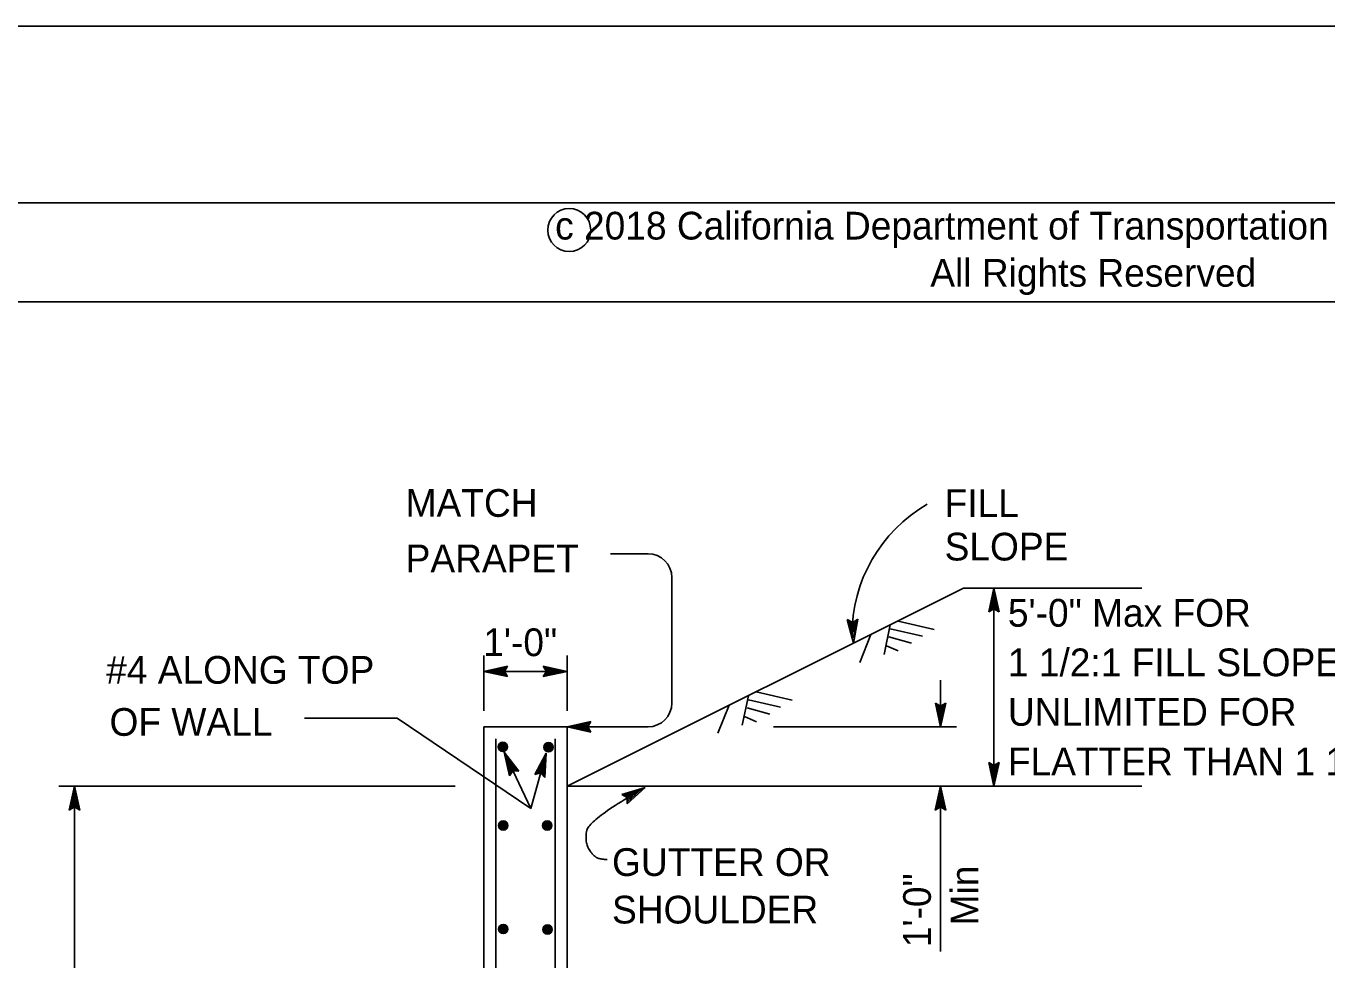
# Model space of a CAD drawing. Extents: x -894 to 866, y -476 to 714.
# Drawn here: x -303.2 to 25, y 477.8 to 713.6 of the extents above; entities that cross this region are included whole.
import ezdxf

# ---------------------------------------------------------------- set-up
doc = ezdxf.new("R2010")
doc.units = 0
for name, color, linetype in [('10 Sheet Format', 7, 'Continuous'), ('56 Stage 3 Anno', 7, 'Continuous'), ('57 Undefined', 7, 'Continuous'), ('60 Nongeo Data', 7, 'Continuous')]:
    doc.layers.add(name, color=color, linetype=linetype)

msp = doc.modelspace()

# ---------------------------------------------------------------- linework, layer by layer
at = {"layer": '10 Sheet Format'}
for p, q in [((-863.43, 668.96), (836.58, 668.96)), ((-813.45, 643.96), (811.55, 643.96))]:
    msp.add_line(p, q, dxfattribs=at)
for points in [[(-894.04, 713.56), (865.96, 713.56), (865.96, -476.44), (-894.04, -476.44)], [(-863.43, -431.04), (836.58, -431.04), (836.58, 668.96), (-863.43, 668.96)]]:
    msp.add_lwpolyline(points, close=True, dxfattribs=at)
msp.add_circle((-166.15, 662.07), 5.42, dxfattribs=at)
at = {"layer": '56 Stage 3 Anno'}
for p, q in [((-146.27, 580.37), (-155.77, 580.37)), ((-140.27, 574.37), (-140.27, 542.68)), ((-60.35, 565.68), (-59.01, 571.68)), ((-59.01, 571.68), (-59.01, 521.68)), ((-59.01, 571.68), (-59.01, 571.68)), ((-59.01, 571.68), (-57.68, 565.68)), ((-59.99, 565.9), (-59.01, 570.3)), ((-59.63, 566.13), (-59.01, 568.92)), ((-59.01, 568.92), (-58.38, 566.09)), ((-59, 570.29), (-58.04, 565.92)), ((-59.01, 566.48), (-60.35, 565.68)), ((-60.35, 565.68), (-60.35, 565.68)), ((-59.29, 566.31), (-59.01, 567.54)), ((-59.01, 567.54), (-58.74, 566.33)), ((-57.68, 565.68), (-59.01, 566.48)), ((-57.68, 565.68), (-57.68, 565.68)), ((-94.42, 557.79), (-96.01, 563.73)), ((-96.01, 563.73), (-96.01, 563.73)), ((-96.01, 563.73), (-94.65, 562.99)), ((-94.49, 559.18), (-95.65, 563.51)), ((-94.54, 560.55), (-95.29, 563.35)), ((-94.6, 561.93), (-94.92, 563.13)), ((-94.65, 562.99), (-93.35, 563.85)), ((-94.38, 563.17), (-94.6, 561.93)), ((-94.04, 563.36), (-94.54, 560.55)), ((-93.69, 563.61), (-94.48, 559.17)), ((-93.35, 563.85), (-94.42, 557.79)), ((-93.35, 563.85), (-93.35, 563.85)), ((-187.68, 540.68), (-187.68, 554.68)), ((-166.68, 540.68), (-166.68, 554.68)), ((-94.42, 557.79), (-94.42, 557.79)), ((-187.68, 550.68), (-181.68, 552.01)), ((-186.29, 550.68), (-181.92, 551.65)), ((-184.92, 550.68), (-182.1, 551.3)), ((-181.68, 552.01), (-182.48, 550.68)), ((-181.68, 552.01), (-181.68, 552.01)), ((-171.88, 550.68), (-172.68, 552.02)), ((-172.68, 552.02), (-172.68, 552.02)), ((-172.68, 552.02), (-166.68, 550.68)), ((-172.47, 551.66), (-168.06, 550.68)), ((-172.23, 551.3), (-169.45, 550.68)), ((-187.68, 550.68), (-166.68, 550.68)), ((-181.68, 549.34), (-187.68, 550.68)), ((-187.68, 550.68), (-187.68, 550.68)), ((-181.9, 549.7), (-186.3, 550.68)), ((-182.13, 550.06), (-184.92, 550.68)), ((-183.54, 550.68), (-182.33, 550.95)), ((-182.31, 550.4), (-183.54, 550.68)), ((-182.48, 550.68), (-181.68, 549.34)), ((-181.68, 549.34), (-181.68, 549.34)), ((-166.68, 550.68), (-172.68, 549.35)), ((-172.68, 549.35), (-171.88, 550.68)), ((-172.68, 549.35), (-172.68, 549.35)), ((-168.08, 550.68), (-172.45, 549.71)), ((-169.45, 550.68), (-172.27, 550.06)), ((-172.06, 550.96), (-170.83, 550.68)), ((-170.83, 550.68), (-172.04, 550.42)), ((-166.68, 550.68), (-166.68, 550.68)), ((-72.47, 548.49), (-72.47, 536.68)), ((-72.47, 536.68), (-73.8, 542.68)), ((-73.8, 542.68), (-73.8, 542.68)), ((-73.8, 542.68), (-72.47, 541.88)), ((-72.48, 538.07), (-73.44, 542.45)), ((-72.47, 539.44), (-73.1, 542.27)), ((-72.47, 540.82), (-72.74, 542.03)), ((-72.47, 541.88), (-71.13, 542.68)), ((-71.13, 542.68), (-72.47, 536.68)), ((-71.49, 542.46), (-72.47, 538.06)), ((-71.85, 542.23), (-72.47, 539.44)), ((-72.19, 542.05), (-72.47, 540.82)), ((-71.13, 542.68), (-71.13, 542.68)), ((-209.53, 538.86), (-232.94, 538.86)), ((-175.85, 516.06), (-209.53, 538.86)), ((-166.68, 536.68), (-160.68, 538.01)), ((-166.68, 536.68), (-146.27, 536.68)), ((-160.68, 535.34), (-166.68, 536.68)), ((-166.68, 536.68), (-166.68, 536.68)), ((-160.9, 535.7), (-165.3, 536.68)), ((-165.29, 536.68), (-160.92, 537.65)), ((-163.92, 536.68), (-161.1, 537.3)), ((-161.13, 536.06), (-163.92, 536.68)), ((-162.54, 536.68), (-161.33, 536.95)), ((-161.31, 536.4), (-162.54, 536.68)), ((-160.68, 538.01), (-161.48, 536.68)), ((-161.48, 536.68), (-160.68, 535.34)), ((-160.68, 538.01), (-160.68, 538.01)), ((-160.68, 535.34), (-160.68, 535.34)), ((-114.59, 536.68), (-68.48, 536.68)), ((-72.47, 536.68), (-72.47, 536.68)), ((-182.59, 530.31), (-175.85, 516.06)), ((-181.24, 524.31), (-182.59, 530.31)), ((-182.59, 530.31), (-182.59, 530.31)), ((-182.59, 530.31), (-178.82, 525.45)), ((-181.01, 524.66), (-182, 529.06)), ((-181.99, 529.05), (-179.25, 525.51)), ((-175.85, 516.06), (-171.97, 530.05)), ((-174.86, 524.63), (-171.97, 530.05)), ((-174.46, 524.74), (-172.34, 528.72)), ((-172.34, 528.71), (-172.58, 524.24)), ((-171.97, 530.05), (-172.29, 523.91)), ((-171.97, 530.05), (-171.97, 530.05)), ((-180.78, 525.03), (-181.41, 527.81)), ((-181.41, 527.81), (-179.64, 525.52)), ((-180.37, 525.61), (-181.24, 524.31)), ((-180.55, 525.33), (-180.82, 526.56)), ((-180.82, 526.56), (-180.06, 525.58)), ((-178.82, 525.45), (-180.37, 525.61)), ((-178.82, 525.45), (-178.82, 525.45)), ((-173.36, 525.04), (-174.86, 524.63)), ((-174.06, 524.87), (-172.71, 527.39)), ((-173.67, 524.95), (-173.08, 526.06)), ((-172.29, 523.91), (-173.36, 525.04)), ((-173.08, 526.06), (-173.15, 524.82)), ((-172.71, 527.39), (-172.86, 524.5)), ((-59.01, 521.68), (-60.34, 527.68)), ((-60.34, 527.68), (-60.34, 527.68)), ((-60.34, 527.68), (-59.01, 526.88)), ((-59.01, 523.07), (-59.98, 527.45)), ((-59.01, 524.44), (-59.63, 527.27)), ((-59.01, 525.82), (-59.27, 527.03)), ((-59.01, 526.88), (-57.67, 527.68)), ((-57.67, 527.68), (-59.01, 521.68)), ((-58.02, 527.46), (-59.01, 523.06)), ((-58.38, 527.23), (-59.01, 524.44)), ((-58.73, 527.05), (-59.01, 525.82)), ((-57.67, 527.68), (-57.67, 527.68)), ((-181.24, 524.31), (-181.24, 524.31)), ((-174.86, 524.63), (-174.86, 524.63)), ((-172.29, 523.91), (-172.29, 523.91)), ((-194.94, 521.68), (-294.9, 521.68)), ((-292.24, 515.68), (-290.9, 521.68)), ((-291.88, 515.9), (-290.9, 520.3)), ((-291.52, 516.13), (-290.9, 518.92)), ((-290.9, 306.68), (-290.9, 521.68)), ((-290.9, 521.68), (-290.9, 521.68)), ((-290.9, 521.68), (-289.57, 515.68)), ((-290.9, 518.92), (-290.27, 516.09)), ((-290.89, 520.29), (-289.93, 515.92)), ((-152.9, 519.57), (-147.02, 521.38)), ((-151.54, 518.8), (-152.9, 519.57)), ((-152.9, 519.57), (-152.9, 519.57)), ((-152.53, 519.37), (-148.22, 520.7)), ((-152.15, 519.17), (-149.42, 520.01)), ((-151.83, 518.96), (-150.62, 519.33)), ((-147.02, 521.38), (-151.57, 517.25)), ((-149.42, 520.01), (-151.57, 518.07)), ((-151.57, 517.25), (-151.54, 518.8)), ((-148.23, 520.69), (-151.55, 517.68)), ((-150.62, 519.33), (-151.54, 518.5)), ((-147.02, 521.38), (-147.02, 521.38)), ((-73.81, 515.68), (-72.47, 521.68)), ((-73.46, 515.9), (-72.47, 520.3)), ((-73.1, 516.13), (-72.47, 518.92)), ((-72.47, 521.68), (-72.47, 479.94)), ((-72.47, 521.68), (-72.47, 521.68)), ((-72.47, 521.68), (-71.14, 515.68)), ((-72.47, 520.29), (-71.5, 515.92)), ((-72.47, 518.92), (-71.85, 516.09)), ((-59.01, 521.68), (-59.01, 521.68)), ((-290.9, 516.48), (-292.24, 515.68)), ((-292.24, 515.68), (-292.24, 515.68)), ((-291.18, 516.31), (-290.9, 517.54)), ((-290.9, 517.54), (-290.63, 516.33)), ((-289.57, 515.68), (-290.9, 516.48)), ((-289.57, 515.68), (-289.57, 515.68)), ((-151.57, 517.25), (-151.57, 517.25)), ((-72.47, 516.48), (-73.81, 515.68)), ((-73.81, 515.68), (-73.81, 515.68)), ((-72.75, 516.31), (-72.48, 517.54)), ((-72.48, 517.54), (-72.21, 516.33)), ((-71.14, 515.68), (-72.47, 516.48)), ((-71.14, 515.68), (-71.14, 515.68))]:
    msp.add_line(p, q, dxfattribs=at)
for centre, radius, start, end in [((-56.84, 560.02), 37.96, 120.0372, 180.4548), ((-146.27, 574.37), 6, 0, 90), ((-146.27, 542.68), 6, 270, 0)]:
    msp.add_arc(centre, radius, start, end, dxfattribs=at)
msp.add_open_spline([(-147.02, 521.38), (-161.33, 513.2), (-162.24, 507.52), (-159.97, 503.88), (-157.93, 503.2), (-156.56, 503.2)], degree=2, dxfattribs=at)
at = {"layer": '60 Nongeo Data'}
for p, q in [((-166.68, 521.68), (-66.68, 571.68)), ((-66.68, 571.68), (-21.68, 571.68)), ((-85.18, 562.4), (-86.71, 554.95)), ((-85.2, 561.39), (-77.06, 559.53)), ((-83.21, 563.36), (-74.11, 561.28)), ((-90.04, 560.02), (-92.87, 552.93)), ((-85.51, 559.39), (-79.79, 557.78)), ((-86.14, 557.16), (-83.17, 555.82)), ((-118.99, 545.48), (-109.89, 543.39)), ((-125.81, 542.13), (-128.64, 535.04)), ((-120.96, 544.52), (-122.49, 537.06)), ((-121.29, 541.5), (-115.56, 539.89)), ((-120.97, 543.51), (-112.84, 541.64)), ((-121.92, 539.27), (-118.94, 537.93)), ((-187.68, 536.68), (-166.68, 536.68)), ((-187.68, 536.68), (-187.68, 306.68)), ((-166.68, 536.68), (-166.68, 306.68)), ((-184.68, 533.68), (-184.68, 285)), ((-169.68, 533.68), (-169.68, 292.68)), ((-166.68, 521.68), (-21.68, 521.68))]:
    msp.add_line(p, q, dxfattribs=at)
msp.add_lwpolyline([(-166.68, 521.68), (-66.68, 571.68)], dxfattribs=at)
for centre, radius in [((-182.9, 531.63), 1.17), ((-182.9, 531.63), 1.03), ((-182.9, 531.63), 0.891), ((-182.9, 531.63), 0.75), ((-182.9, 531.63), 0.609), ((-182.9, 531.63), 0.469), ((-182.9, 531.63), 0.328), ((-182.9, 531.63), 0.141), ((-171.38, 531.52), 1.17), ((-171.38, 531.52), 1.03), ((-171.38, 531.52), 0.891), ((-171.38, 531.52), 0.75), ((-171.38, 531.52), 0.609), ((-171.38, 531.52), 0.469), ((-171.38, 531.52), 0.328), ((-171.38, 531.52), 0.141), ((-182.79, 511.78), 1.17), ((-182.79, 511.78), 1.03), ((-182.79, 511.78), 0.891), ((-182.79, 511.78), 0.75), ((-182.79, 511.78), 0.609), ((-182.79, 511.78), 0.469), ((-182.79, 511.78), 0.328), ((-182.79, 511.78), 0.141), ((-171.69, 511.78), 1.17), ((-171.69, 511.78), 1.03), ((-171.69, 511.78), 0.891), ((-171.69, 511.78), 0.75), ((-171.69, 511.78), 0.609), ((-171.69, 511.78), 0.469), ((-171.69, 511.78), 0.328), ((-171.69, 511.78), 0.141), ((-182.79, 485.65), 1.17), ((-182.79, 485.65), 1.03), ((-182.79, 485.65), 0.891), ((-182.79, 485.65), 0.75), ((-182.79, 485.65), 0.609), ((-182.79, 485.65), 0.469), ((-182.79, 485.65), 0.328), ((-182.79, 485.65), 0.141), ((-171.61, 485.53), 1.17), ((-171.61, 485.53), 1.03), ((-171.61, 485.53), 0.891), ((-171.61, 485.53), 0.75), ((-171.61, 485.53), 0.609), ((-171.61, 485.53), 0.469), ((-171.61, 485.53), 0.328), ((-171.61, 485.53), 0.141)]:
    msp.add_circle(centre, radius, dxfattribs=at)

# ---------------------------------------------------------------- texts
at = {"layer": '10 Sheet Format'}
for s, p in [('c 2018 California Department of Transportation', (-169.7, 659.67)), ('All Rights Reserved', (-75.07, 647.77))]:
    msp.add_text(s, height=7, dxfattribs=at).set_placement(p)
at = {"layer": '57 Undefined'}
for s, p in [('MATCH', (-207.41, 589.68)), ('FILL', (-71.46, 589.66)), ('SLOPE', (-71.46, 578.66)), ('PARAPET', (-207.41, 575.68)), ('5\'-0" Max FOR ', (-55.5, 561.95)), ('1\'-0"', (-187.83, 554.52)), ('#4 ALONG TOP', (-282.95, 547.55)), ('1 1/2:1 FILL SLOPES,', (-55.5, 549.45)), ('OF WALL', (-282.1, 534.41)), ('UNLIMITED FOR', (-55.5, 536.95)), ('FLATTER THAN 1 1/2:1', (-55.5, 524.45)), ('GUTTER OR', (-155.35, 499.04)), ('SHOULDER', (-155.35, 487.04))]:
    msp.add_text(s, height=7, dxfattribs=at).set_placement(p)
for s, p in [('1\'-0"', (-74.92, 481.07)), ('Min', (-62.92, 486.57))]:
    msp.add_text(s, height=7, rotation=90, dxfattribs=at).set_placement(p)

doc.saveas('drawing.dxf')
